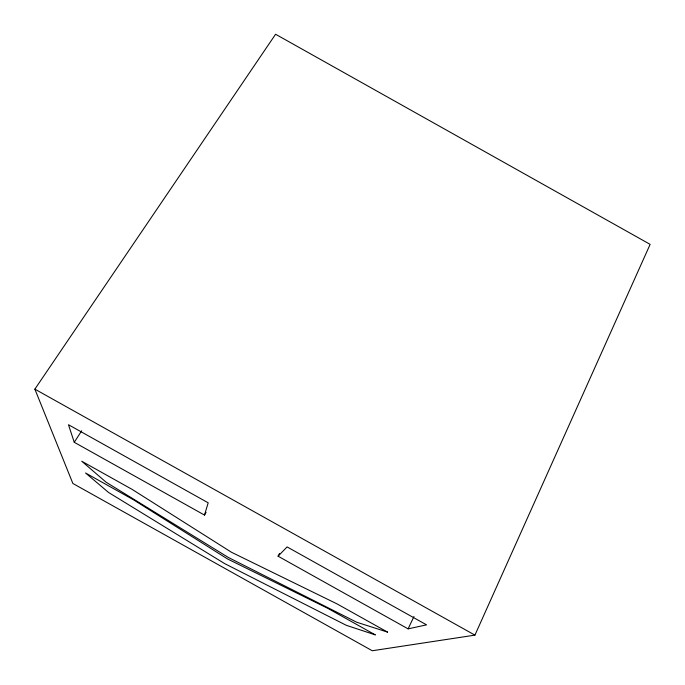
<?xml version="1.0" encoding="UTF-8"?>
<svg xmlns="http://www.w3.org/2000/svg" width="685" height="685" viewBox="0 0 685 685"><rect width="100%" height="100%" fill="white"/><g stroke="black" fill="none" stroke-linecap="round" stroke-linejoin="round"><path stroke-width="1.03" d="M204.498 515.077L208.189 502.816L68.474 424.726L74.245 442.287L204.498 515.077L206.074 512.354M474.928 635.132L650.133 244.365L275.584 34.25L34.866 389.149L72.875 483.482L372.28 650.75L474.928 635.132L34.866 389.149M279.566 553.42L278.067 556.194L408.106 628.864L413.971 616.517M74.245 442.287L81.678 430.796M278.067 556.194L287.092 546.913L426.558 624.857L408.106 628.864M387.556 632.109L356.662 622.211L228.388 557.487L106.149 482.24L81.738 461.228L132.162 489.407L231.479 552.264L337.234 603.99L387.556 632.109M375.234 634.849L346.379 625.345L224.749 563.661L108.564 492.472L85.531 472.975L133.301 499.673L227.531 558.943L327.567 608.212L375.234 634.849"/></g></svg>
